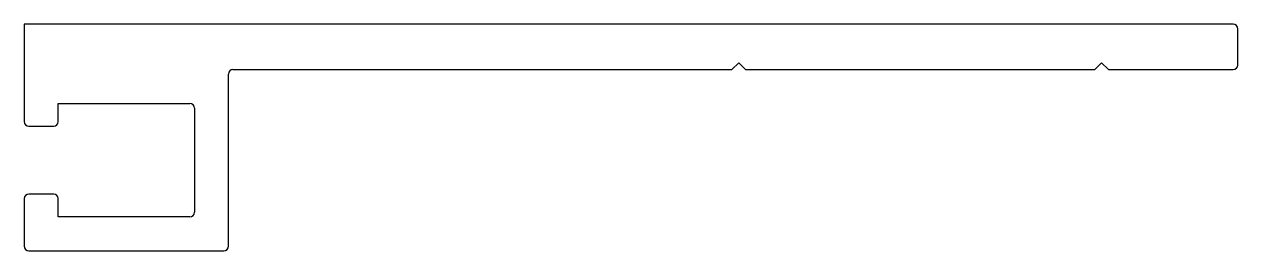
# Model space of a CAD drawing. Extents: x 861.4 to 914.9, y 413.9 to 423.9.
import ezdxf

# ---------------------------------------------------------------- set-up
doc = ezdxf.new("R2010")
doc.units = 0
doc.layers.get('0').update_dxf_attribs({"linetype": 'CONTINUOUS'})

msp = doc.modelspace()

# ---------------------------------------------------------------- linework, layer by layer
for p, q in [((914.684, 423.889), (861.384, 423.889)), ((861.384, 423.889), (861.384, 419.589)), ((914.884, 422.089), (914.884, 423.689)), ((892.584, 421.889), (892.884, 422.189)), ((892.884, 422.189), (893.184, 421.889)), ((908.584, 421.889), (908.884, 422.189)), ((908.884, 422.189), (909.184, 421.889)), ((870.384, 414.089), (870.384, 421.689)), ((870.584, 421.889), (892.584, 421.889)), ((893.184, 421.889), (908.584, 421.889)), ((909.184, 421.889), (914.684, 421.889)), ((862.884, 419.589), (862.884, 420.389)), ((862.884, 420.389), (868.684, 420.389)), ((868.884, 420.189), (868.884, 415.589)), ((861.584, 419.389), (862.684, 419.389)), ((862.684, 416.389), (861.584, 416.389)), ((861.384, 416.189), (861.384, 414.089)), ((862.884, 415.389), (862.884, 416.189)), ((868.684, 415.389), (862.884, 415.389)), ((861.584, 413.889), (870.184, 413.889))]:
    msp.add_line(p, q)
for centre, start, end in [((914.684, 423.689), 0, 90), ((870.584, 421.689), 90, 180), ((914.684, 422.089), 270, 0), ((868.684, 420.189), 0, 90), ((861.584, 419.589), 180, 270), ((862.684, 419.589), 270, 0), ((861.584, 416.189), 90, 180), ((862.684, 416.189), 0, 90), ((868.684, 415.589), 270, 0), ((861.584, 414.089), 180, 270), ((870.184, 414.089), 270, 0)]:
    msp.add_arc(centre, 0.2, start, end)

doc.saveas('drawing.dxf')
